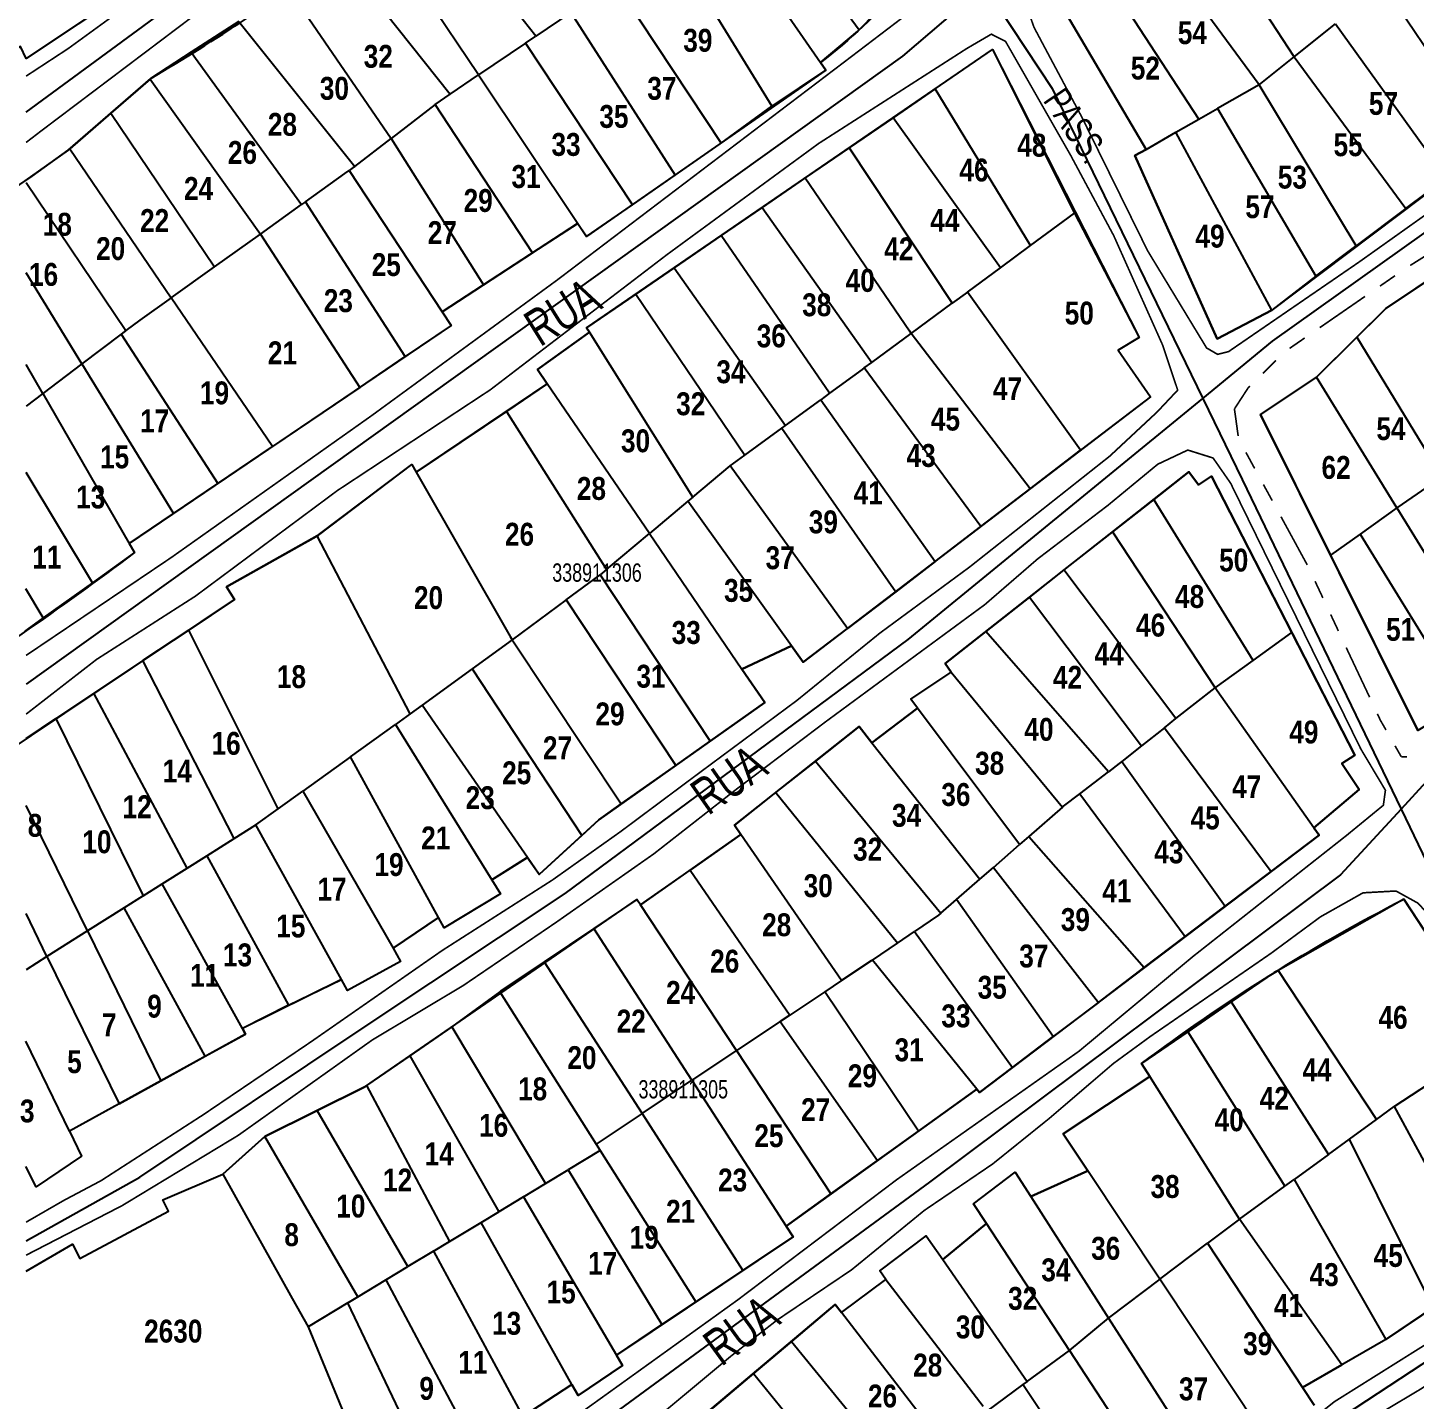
# Model space of a CAD drawing. Extents: x 204256 to 207861, y 4845615 to 4848347.
# Drawn here: x 206955.6 to 207107.3, y 4847138.9 to 4847288.9 of the extents above; entities that cross this region are included whole.
import ezdxf
from ezdxf.enums import TextEntityAlignment as Align

# ---------------------------------------------------------------- set-up
doc = ezdxf.new("R2010")
doc.units = 0
doc.header["$LTSCALE"] = 1.5
doc.header["$MEASUREMENT"] = 0
doc.linetypes.add('PHANTOMX2', pattern=[5, 2.5, -0.5, 0.5, -0.5, 0.5, -0.5])
doc.linetypes.add('TRACO_25', pattern=[8, 3, -1, 1, -1, 1, -1])
for name, color, linetype in [('CD-MALHA-LOTES', 40, 'CONTINUOUS'), ('CD_TXT_QUADRA', 7, 'CONTINUOUS'), ('RU-QUADRAS', 210, 'CONTINUOUS'), ('SV-EIXO-RUA-N-PAV', 6, 'CONTINUOUS'), ('SV-RUA-NAO-PAV-S-GUIA-C-GUIA', 7, 'PHANTOMX2'), ('SV-TXT-RUA-N-PAV-S-GUIA-C-GUIA', 7, 'CONTINUOUS'), ('Th_NmrPort', 7, 'CONTINUOUS')]:
    doc.layers.add(name, color=color, linetype=linetype)
doc.styles.add('ARIAL', font='ARIAL.TTF')
doc.styles.get("Standard").update_dxf_attribs({"font": 'swisscbo.ttf'})

msp = doc.modelspace()

# ---------------------------------------------------------------- linework, layer by layer
at = {"layer": 'CD-MALHA-LOTES', "linetype": 'Continuous'}
for p, q in [((207033.98, 4847305.95), (207046.52, 4847288.69)), ((207011.17, 4847288.02), (206998.29, 4847304.41)), ((207029.84, 4847303.1), (207042.3, 4847285.14)), ((207094.06, 4847285.74), (207083.02, 4847302.71)), ((207004.89, 4847283.78), (206993.22, 4847301.22)), ((207025.03, 4847299.79), (207036.99, 4847280.35)), ((207090.23, 4847282.69), (207077.98, 4847299.4)), ((206989.57, 4847297.1), (207001.8, 4847281.67)), ((207018.82, 4847295.36), (207031.44, 4847276.33)), ((207083.65, 4847278.93), (207073.76, 4847294.13)), ((206984.17, 4847293.14), (206995.35, 4847276.84)), ((207046.52, 4847288.69), (207050.98, 4847293.28)), ((207103.96, 4847293.43), (207115.57, 4847276.12)), ((206961.93, 4847289.89), (206955.44, 4847285.57)), ((206978.71, 4847289.61), (206973.5, 4847286.25)), ((206978.71, 4847289.61), (206991.39, 4847273.78)), ((207014.99, 4847290.6), (207011.17, 4847288.02)), ((207014.99, 4847290.6), (207026.39, 4847272.82)), ((207094.06, 4847285.74), (207098.6, 4847289.35)), ((207098.6, 4847289.35), (207110.71, 4847272.49)), ((207010.04, 4847287.25), (207011.17, 4847288.02)), ((207010.04, 4847287.25), (207004.89, 4847283.78)), ((207010.04, 4847287.25), (207021.74, 4847269.59)), ((207054.82, 4847282.26), (207061.1, 4847286.56)), ((207061.1, 4847286.56), (207070.05, 4847268.65)), ((206973.5, 4847286.25), (206985.57, 4847269.6)), ((207090.23, 4847282.69), (207094.06, 4847285.74)), ((207094.06, 4847285.74), (207106.28, 4847269.17)), ((206969, 4847283.32), (206964.71, 4847279.6)), ((206969, 4847283.32), (206981.07, 4847266.38)), ((207001.8, 4847281.67), (207004.89, 4847283.78)), ((207004.89, 4847283.78), (207015.75, 4847267.54)), ((207054.82, 4847282.26), (207050.22, 4847279.1)), ((207065.26, 4847265.12), (207054.82, 4847282.26)), ((207090.23, 4847282.69), (207085.69, 4847280.09)), ((207100.86, 4847265.11), (207090.23, 4847282.69)), ((207000.16, 4847280.56), (206995.35, 4847276.84)), ((207000.16, 4847280.56), (207001.8, 4847281.67)), ((207010.81, 4847264.32), (207000.16, 4847280.56)), ((207031.44, 4847276.33), (207036.99, 4847280.35)), ((206964.71, 4847279.6), (206960.22, 4847275.7)), ((206964.71, 4847279.6), (206976.04, 4847262.78)), ((207050.22, 4847279.1), (207045.41, 4847275.8)), ((207061.96, 4847262.69), (207050.22, 4847279.1)), ((207081.14, 4847277.5), (207083.65, 4847278.93)), ((207083.65, 4847278.93), (207085.69, 4847280.09)), ((207085.69, 4847280.09), (207096.43, 4847261.79)), ((207077.88, 4847275.64), (207081.14, 4847277.5)), ((207091.63, 4847258.07), (207081.14, 4847277.5)), ((206960.22, 4847275.7), (206971.32, 4847259.4)), ((206991.39, 4847273.78), (206995.35, 4847276.84)), ((206995.35, 4847276.84), (207005.47, 4847260.83)), ((207045.41, 4847275.8), (207040.62, 4847272.52)), ((207045.41, 4847275.8), (207056.7, 4847258.81)), ((206986.01, 4847269.92), (206990.31, 4847272.99)), ((206990.31, 4847272.99), (206990.75, 4847273.31)), ((206990.75, 4847273.31), (207000.93, 4847257.87)), ((207021.74, 4847269.59), (207026.39, 4847272.82)), ((206955.44, 4847272), (206966.37, 4847255.85)), ((207040.62, 4847272.52), (207035.91, 4847269.3)), ((207040.62, 4847272.52), (207052.02, 4847255.79)), ((207106.28, 4847269.17), (207110.71, 4847272.49)), ((206981.07, 4847266.38), (206985.57, 4847269.6)), ((206986.01, 4847269.92), (206985.57, 4847269.6)), ((206996.9, 4847252.98), (206986.01, 4847269.92)), ((207016.71, 4847266.11), (207021.74, 4847269.59)), ((207035.91, 4847269.3), (207031.44, 4847266.23)), ((207035.91, 4847269.3), (207047.9, 4847252.35)), ((207065.26, 4847265.12), (207070.05, 4847268.65)), ((207070.05, 4847268.65), (207077.13, 4847255.09)), ((207106.28, 4847269.17), (207100.86, 4847265.11)), ((207015.75, 4847267.54), (207010.81, 4847264.32)), ((207015.75, 4847267.54), (207016.71, 4847266.11)), ((206976.04, 4847262.78), (206981.07, 4847266.38)), ((206981.07, 4847266.38), (206991.94, 4847249.62)), ((207031.44, 4847266.23), (207026.3, 4847262.7)), ((207043.29, 4847248.98), (207031.44, 4847266.23)), ((207061.96, 4847262.69), (207065.26, 4847265.12)), ((207096.43, 4847261.79), (207100.86, 4847265.11)), ((207005.47, 4847260.83), (207010.81, 4847264.32)), ((206961.56, 4847252.2), (206955.44, 4847262.15)), ((206971.32, 4847259.4), (206976.04, 4847262.78)), ((207026.3, 4847262.7), (207022.09, 4847259.82)), ((207026.3, 4847262.7), (207038.48, 4847245.47)), ((207058.37, 4847260.04), (207061.96, 4847262.69)), ((207000.93, 4847257.87), (207005.47, 4847260.83)), ((207096.43, 4847261.79), (207091.63, 4847258.07)), ((207109.16, 4847261.62), (207104.11, 4847258.24)), ((206971.32, 4847259.4), (206967.9, 4847256.95)), ((206982.39, 4847243.16), (206971.32, 4847259.4)), ((207022.09, 4847259.82), (207034.02, 4847242.21)), ((207058.37, 4847260.04), (207056.7, 4847258.81)), ((207070.73, 4847242.75), (207058.37, 4847260.04)), ((207000.93, 4847257.87), (207001.92, 4847256.37)), ((207052.22, 4847255.52), (207056.7, 4847258.81)), ((207085.65, 4847254.91), (207091.63, 4847258.07)), ((207100.94, 4847255.1), (207104.11, 4847258.24)), ((206967.9, 4847256.95), (206966.37, 4847255.85)), ((207001.92, 4847256.37), (206996.9, 4847252.98)), ((206965.83, 4847255.45), (206961.56, 4847252.2)), ((206966.37, 4847255.85), (206965.83, 4847255.45)), ((206965.83, 4847255.45), (206976.42, 4847239.12)), ((207028.34, 4847237.62), (207017.03, 4847255.65)), ((207047.9, 4847252.35), (207052.22, 4847255.52)), ((207052.02, 4847255.79), (207052.22, 4847255.52)), ((207065.2, 4847238.53), (207052.22, 4847255.52)), ((207077.13, 4847255.09), (207074.84, 4847253.68)), ((207096.5, 4847250.74), (207100.94, 4847255.1)), ((207100.94, 4847255.1), (207110.21, 4847239.86)), ((206991.94, 4847249.62), (206996.9, 4847252.98)), ((207074.84, 4847253.68), (207078.36, 4847248.58)), ((206957.27, 4847248.95), (206955.44, 4847252.11)), ((206961.56, 4847252.2), (206957.27, 4847248.95)), ((206961.56, 4847252.2), (206971.57, 4847235.84)), ((207047.08, 4847251.75), (207047.9, 4847252.35)), ((207059.81, 4847234.41), (207047.08, 4847251.75)), ((207012.43, 4847250), (207007.97, 4847247)), ((207023.59, 4847233.64), (207012.43, 4847250)), ((207105.29, 4847236.45), (207096.5, 4847250.74)), ((206957.27, 4847248.95), (206955.44, 4847247.56)), ((206957.27, 4847248.95), (206966.73, 4847232.56)), ((206991.94, 4847249.62), (206982.39, 4847243.16)), ((207043.29, 4847248.98), (207042.32, 4847248.27)), ((207078.36, 4847248.58), (207070.73, 4847242.75)), ((207007.97, 4847247), (206998.1, 4847240.35)), ((207007.97, 4847247), (207018.9, 4847229.71)), ((207038.48, 4847245.47), (207042.32, 4847248.27)), ((207042.32, 4847248.27), (207054.81, 4847230.59)), ((207038.06, 4847245.16), (207038.48, 4847245.47)), ((207034.02, 4847242.21), (207038.06, 4847245.16)), ((207038.06, 4847245.16), (207050.53, 4847227.26)), ((206976.42, 4847239.12), (206982.39, 4847243.16)), ((207065.2, 4847238.53), (207070.73, 4847242.75)), ((206987.28, 4847233.39), (206997.62, 4847241.2)), ((206997.62, 4847241.2), (206998.1, 4847240.35)), ((207028.34, 4847237.62), (207032.41, 4847241.03)), ((207032.41, 4847241.03), (207034.02, 4847242.21)), ((207045.24, 4847223.28), (207032.41, 4847241.03)), ((206962.71, 4847228.27), (206955.44, 4847240.33)), ((206998.1, 4847240.35), (207008.36, 4847222.38)), ((207110.21, 4847239.86), (207105.29, 4847236.45)), ((206971.57, 4847235.84), (206976.42, 4847239.12)), ((207059.81, 4847234.41), (207065.2, 4847238.53)), ((207027.8, 4847237.17), (207023.59, 4847233.64)), ((207028.34, 4847237.62), (207027.8, 4847237.17)), ((207039.13, 4847221.38), (207027.8, 4847237.17)), ((207078.72, 4847237.38), (207074.22, 4847233.83)), ((207089.6, 4847219.77), (207078.72, 4847237.38)), ((207105.29, 4847236.45), (207101.27, 4847233.58)), ((207105.29, 4847236.45), (207116.82, 4847217.71)), ((206966.73, 4847232.56), (206971.57, 4847235.84)), ((206997.44, 4847213.94), (206987.28, 4847233.39)), ((207018.9, 4847229.71), (207023.59, 4847233.64)), ((207023.59, 4847233.64), (207033.7, 4847218.81)), ((207054.81, 4847230.59), (207059.81, 4847234.41)), ((207074.22, 4847233.83), (207068.91, 4847229.66)), ((207074.22, 4847233.83), (207085.45, 4847216.79)), ((207101.27, 4847233.58), (207098.04, 4847231.29)), ((207101.27, 4847233.58), (207112.61, 4847215.15)), ((206966.73, 4847232.56), (206967.31, 4847231.56)), ((206967.31, 4847231.56), (206962.71, 4847228.27)), ((207054.81, 4847230.59), (207050.53, 4847227.26)), ((207098.04, 4847231.29), (207107.6, 4847212.1)), ((207014.49, 4847226.38), (207018.21, 4847229.13)), ((207018.9, 4847229.71), (207018.21, 4847229.13)), ((207018.21, 4847229.13), (207030.23, 4847210.96)), ((207068.91, 4847229.66), (207065.14, 4847226.69)), ((207081.15, 4847213.41), (207068.91, 4847229.66)), ((206957.31, 4847224.44), (206955.43, 4847227.6)), ((206962.71, 4847228.27), (206957.31, 4847224.44)), ((207050.53, 4847227.26), (207045.24, 4847223.28)), ((207014.49, 4847226.38), (207008.59, 4847222.04)), ((207014.49, 4847226.38), (207026.47, 4847208.29)), ((207065.14, 4847226.69), (207060.35, 4847222.93)), ((207065.14, 4847226.69), (207077.39, 4847210.44)), ((206957.31, 4847224.44), (206955.33, 4847222.98)), ((206973.23, 4847223.09), (206968.21, 4847219.75)), ((206983.02, 4847203.54), (206973.23, 4847223.09)), ((207040.41, 4847219.59), (207045.24, 4847223.28)), ((207073.76, 4847207.6), (207060.35, 4847222.93)), ((207089.6, 4847219.77), (207093.83, 4847222.81)), ((207008.59, 4847222.04), (207004.2, 4847218.85)), ((207008.36, 4847222.38), (207008.59, 4847222.04)), ((207008.59, 4847222.04), (207020.52, 4847204.09)), ((207033.7, 4847218.81), (207039.13, 4847221.38)), ((207039.13, 4847221.38), (207040.41, 4847219.59)), ((206968.21, 4847219.75), (206962.87, 4847216.19)), ((206978.2, 4847200.3), (206968.21, 4847219.75)), ((207085.45, 4847216.79), (207089.6, 4847219.77)), ((207004.2, 4847218.85), (206998.75, 4847214.89)), ((207004.2, 4847218.85), (207016.19, 4847200.64)), ((207052.16, 4847215.53), (207056.58, 4847218.5)), ((207056.58, 4847218.5), (207068.76, 4847203.75)), ((207081.15, 4847213.41), (207085.45, 4847216.79)), ((206962.87, 4847216.19), (206958.7, 4847213.41)), ((206973.05, 4847197.05), (206962.87, 4847216.19)), ((207052.9, 4847214.54), (207052.16, 4847215.53)), ((206997.44, 4847213.94), (206995.84, 4847212.78)), ((206998.75, 4847214.89), (206997.44, 4847213.94)), ((207010.25, 4847198.22), (206998.75, 4847214.89)), ((207052.9, 4847214.54), (207047.92, 4847210.77)), ((207064.05, 4847199.64), (207052.9, 4847214.54)), ((206955.44, 4847211.24), (206958.7, 4847213.41)), ((206958.7, 4847213.41), (206968.24, 4847194.03)), ((206990.92, 4847209.24), (206995.84, 4847212.78)), ((206995.84, 4847212.78), (207006.36, 4847195.78)), ((207079.89, 4847212.41), (207077.39, 4847210.44)), ((207079.89, 4847212.41), (207081.15, 4847213.41)), ((207079.89, 4847212.41), (207091.55, 4847196.7)), ((207026.47, 4847208.29), (207030.23, 4847210.96)), ((207047.92, 4847210.77), (207059.7, 4847195.86)), ((206990.92, 4847209.24), (206985.69, 4847205.47)), ((207000.53, 4847191.68), (206990.92, 4847209.24)), ((207077.39, 4847210.44), (207075.24, 4847208.74)), ((207020.52, 4847204.09), (207026.47, 4847208.29)), ((207041.73, 4847208.78), (207037.36, 4847205.32)), ((207041.73, 4847208.78), (207055.43, 4847192.13)), ((207070.64, 4847205.2), (207073.76, 4847207.6)), ((207075.24, 4847208.74), (207086.54, 4847192.91)), ((206983.02, 4847203.54), (206985.69, 4847205.47)), ((206985.69, 4847205.47), (206995.56, 4847188.31)), ((207050.71, 4847188.88), (207037.36, 4847205.32)), ((207068.86, 4847203.84), (207070.64, 4847205.2)), ((207070.64, 4847205.2), (207082.17, 4847189.59)), ((206962.15, 4847190.2), (206955.44, 4847203.91)), ((206980.58, 4847201.79), (206983.02, 4847203.54)), ((207068.76, 4847203.75), (207065.07, 4847200.53)), ((207068.86, 4847203.84), (207068.76, 4847203.75)), ((206978.2, 4847200.3), (206980.58, 4847201.79)), ((206989.92, 4847184.88), (206980.58, 4847201.79)), ((206975.22, 4847198.42), (206978.2, 4847200.3)), ((207016.19, 4847200.64), (207011.53, 4847196.36)), ((207033.59, 4847200.74), (207028.05, 4847196.85)), ((207044.6, 4847184.77), (207033.59, 4847200.74)), ((207065.07, 4847200.53), (207064.05, 4847199.64)), ((207065.07, 4847200.53), (207077.68, 4847186.19)), ((206973.05, 4847197.05), (206975.22, 4847198.42)), ((206975.22, 4847198.42), (206984.15, 4847182.08)), ((207061.19, 4847197.15), (207064.05, 4847199.64)), ((206970.32, 4847195.34), (206973.05, 4847197.05)), ((207006.36, 4847195.78), (207010.25, 4847198.22)), ((207011.53, 4847196.36), (207010.25, 4847198.22)), ((207022.62, 4847193.05), (207028.05, 4847196.85)), ((207028.05, 4847196.85), (207038.93, 4847181)), ((207059.7, 4847195.86), (207061.19, 4847197.15)), ((207061.19, 4847197.15), (207072.69, 4847182.4)), ((206968.24, 4847194.03), (206970.32, 4847195.34)), ((206979.09, 4847179.54), (206970.32, 4847195.34)), ((207006.36, 4847195.78), (207007.3, 4847194.25)), ((207057.15, 4847193.63), (207059.7, 4847195.86)), ((207086.54, 4847192.91), (207091.55, 4847196.7)), ((206968.24, 4847194.03), (206966.18, 4847192.73)), ((207007.3, 4847194.25), (207001.14, 4847190.56)), ((206966.18, 4847192.73), (206962.15, 4847190.2)), ((206975.04, 4847176.51), (206966.18, 4847192.73)), ((207033.11, 4847177.12), (207022.62, 4847193.05)), ((207055.43, 4847192.13), (207057.15, 4847193.63)), ((207067.74, 4847178.65), (207057.15, 4847193.63)), ((207082.17, 4847189.59), (207086.54, 4847192.91)), ((206957.73, 4847187.42), (206955.44, 4847192.1)), ((206995.56, 4847188.31), (207000.53, 4847191.68)), ((207001.14, 4847190.56), (207000.53, 4847191.68)), ((207055.2, 4847191.93), (207052.55, 4847190.13)), ((207055.43, 4847192.13), (207055.2, 4847191.93)), ((206962.15, 4847190.2), (206957.73, 4847187.42)), ((206962.15, 4847190.2), (206970.17, 4847173.82)), ((207017.5, 4847190.47), (207012.1, 4847186.84)), ((207028.23, 4847173.88), (207017.5, 4847190.47)), ((207050.71, 4847188.88), (207052.55, 4847190.13)), ((207052.55, 4847190.13), (207063.27, 4847175.27)), ((207077.68, 4847186.19), (207082.17, 4847189.59)), ((206995.56, 4847188.31), (206996.39, 4847186.87)), ((207047.98, 4847187.02), (207050.71, 4847188.88)), ((206957.73, 4847187.42), (206955.44, 4847185.97)), ((206957.73, 4847187.42), (206965.62, 4847171.3)), ((206996.39, 4847186.87), (206990.57, 4847183.7)), ((207012.1, 4847186.84), (207007.35, 4847183.65)), ((207012.1, 4847186.84), (207022.78, 4847170.25)), ((207059.37, 4847172.91), (207047.98, 4847187.02)), ((207072.69, 4847182.4), (207077.68, 4847186.19)), ((206984.15, 4847182.08), (206989.92, 4847184.88)), ((206990.57, 4847183.7), (206989.92, 4847184.88)), ((207044.6, 4847184.77), (207042.77, 4847183.55)), ((207092.31, 4847185.89), (207103.08, 4847169.6)), ((207007.23, 4847183.56), (207002, 4847179.72)), ((207007.35, 4847183.65), (207007.23, 4847183.56)), ((207007.23, 4847183.56), (207017.76, 4847166.9)), ((207042.77, 4847183.55), (207038.93, 4847181)), ((207052.99, 4847168.33), (207042.77, 4847183.55)), ((206984.15, 4847182.08), (206979.09, 4847179.54)), ((207072.69, 4847182.4), (207067.74, 4847178.65)), ((207087.2, 4847182.44), (207082.44, 4847179.17)), ((207087.2, 4847182.44), (207097.83, 4847165.78)), ((207037.9, 4847180.32), (207033.11, 4847177.12)), ((207038.93, 4847181), (207037.9, 4847180.32)), ((207037.9, 4847180.32), (207048.53, 4847165.12)), ((207002, 4847179.72), (206997.4, 4847176.56)), ((207002, 4847179.72), (207012.24, 4847162.6)), ((207063.27, 4847175.27), (207067.74, 4847178.65)), ((207082.44, 4847179.17), (207093.05, 4847162.3)), ((206960.18, 4847168.31), (206955.43, 4847178.16)), ((207033.11, 4847177.12), (207028.23, 4847173.88)), ((207033.11, 4847177.12), (207043.42, 4847161.45)), ((207105, 4847171), (207116.13, 4847178.35)), ((206970.17, 4847173.82), (206975.04, 4847176.51)), ((206997.4, 4847176.56), (206992.67, 4847173.31)), ((206997.4, 4847176.56), (207007.12, 4847159.51)), ((207059.67, 4847172.54), (207063.27, 4847175.27)), ((207088.1, 4847158.69), (207078.28, 4847174.28)), ((206965.62, 4847171.3), (206970.17, 4847173.82)), ((206992.67, 4847173.31), (207001.72, 4847156.25)), ((207022.78, 4847170.25), (207028.23, 4847173.88)), ((207028.23, 4847173.88), (207038.54, 4847157.94)), ((207052.99, 4847168.33), (207059.37, 4847172.91)), ((207059.37, 4847172.91), (207059.67, 4847172.54)), ((206965.62, 4847171.3), (206960.18, 4847168.31)), ((206987.27, 4847170.57), (206981.56, 4847167.73)), ((206997.19, 4847153.51), (206987.27, 4847170.57)), ((207022.78, 4847170.25), (207017.76, 4847166.9)), ((207022.78, 4847170.25), (207033.81, 4847153.09)), ((207100.13, 4847167.45), (207103.08, 4847169.6)), ((207103.08, 4847169.6), (207105, 4847171)), ((207105, 4847171), (207114.88, 4847152.8)), ((206960.18, 4847168.31), (206961.51, 4847165.59)), ((207048.53, 4847165.12), (207052.99, 4847168.33)), ((206981.56, 4847167.73), (206976.97, 4847163.63)), ((206991.72, 4847150.21), (206981.56, 4847167.73)), ((207017.76, 4847166.9), (207018.2, 4847166.2)), ((207097.83, 4847165.78), (207100.13, 4847167.45)), ((207109.27, 4847149.03), (207100.13, 4847167.45)), ((206961.51, 4847165.59), (206956.55, 4847162.24)), ((207018.2, 4847166.2), (207014.7, 4847164.09)), ((207018.2, 4847166.2), (207028.65, 4847149.65)), ((207043.42, 4847161.45), (207048.53, 4847165.12)), ((207097.83, 4847165.78), (207094.07, 4847163.04)), ((206956.55, 4847162.24), (206955.42, 4847164.45)), ((206970.39, 4847160.82), (206976.97, 4847163.63)), ((206976.97, 4847163.63), (206984.54, 4847150.02)), ((207012.24, 4847162.6), (207014.7, 4847164.09)), ((207014.7, 4847164.09), (207024.95, 4847147.17)), ((207059.02, 4847160.36), (207063.57, 4847163.85)), ((207063.57, 4847163.85), (207065.27, 4847161.19)), ((207071.5, 4847163.99), (207065.27, 4847161.19)), ((207079.4, 4847152.14), (207071.5, 4847163.99)), ((207009.82, 4847161.14), (207012.24, 4847162.6)), ((207088.1, 4847158.69), (207093.05, 4847162.3)), ((207093.05, 4847162.3), (207094.07, 4847163.04)), ((207094.07, 4847163.04), (207104.08, 4847145.55)), ((206971.02, 4847159.57), (206970.39, 4847160.82)), ((207009.82, 4847161.14), (207007.12, 4847159.51)), ((207009.82, 4847161.14), (207019.98, 4847143.85)), ((207038.54, 4847157.94), (207043.42, 4847161.45)), ((207065.27, 4847161.19), (207073.78, 4847147.89)), ((206961.31, 4847154.41), (206971.02, 4847159.57)), ((207005.18, 4847158.34), (207007.12, 4847159.51)), ((207060.43, 4847158.21), (207059.02, 4847160.36)), ((207001.72, 4847156.25), (207005.18, 4847158.34)), ((207015.12, 4847140.64), (207005.18, 4847158.34)), ((207060.43, 4847158.21), (207055.67, 4847154.28)), ((207069.51, 4847144.36), (207060.43, 4847158.21)), ((207088.1, 4847158.69), (207084.61, 4847156.06)), ((207099.3, 4847142.77), (207088.1, 4847158.69)), ((206955.44, 4847153.01), (206960.53, 4847155.97)), ((206960.53, 4847155.97), (206961.31, 4847154.41)), ((206999.99, 4847155.21), (207001.72, 4847156.25)), ((207048.79, 4847153.04), (207053.86, 4847156.88)), ((207053.86, 4847156.88), (207055.67, 4847154.28)), ((207079.4, 4847152.14), (207084.61, 4847156.06)), ((207084.61, 4847156.06), (207094.99, 4847140.28)), ((206999.99, 4847155.21), (206997.19, 4847153.51)), ((206999.99, 4847155.21), (207009.76, 4847137.11)), ((206994.77, 4847152.05), (206997.19, 4847153.51)), ((207028.65, 4847149.65), (207033.81, 4847153.09)), ((207049.45, 4847152.09), (207048.79, 4847153.04)), ((207055.67, 4847154.28), (207064.9, 4847140.96)), ((206991.72, 4847150.21), (206994.77, 4847152.05)), ((206994.77, 4847152.05), (207005.49, 4847131.98)), ((207044.57, 4847148.5), (207049.45, 4847152.09)), ((207049.45, 4847152.09), (207060.09, 4847138.24)), ((207079.4, 4847152.14), (207073.88, 4847147.98)), ((207090.93, 4847134.81), (207079.4, 4847152.14)), ((206984.54, 4847150.02), (206986.27, 4847146.92)), ((206990.61, 4847149.54), (206991.72, 4847150.21)), ((206990.61, 4847149.54), (206986.27, 4847146.92)), ((206999.94, 4847130.03), (206990.61, 4847149.54)), ((207024.95, 4847147.17), (207028.65, 4847149.65)), ((207055.64, 4847134.14), (207044.57, 4847148.5)), ((206986.27, 4847146.92), (206994.62, 4847126.77)), ((207019.98, 4847143.85), (207024.95, 4847147.17)), ((207069.51, 4847144.36), (207073.78, 4847147.89)), ((207073.88, 4847147.98), (207073.78, 4847147.89)), ((207073.78, 4847147.89), (207084.77, 4847130.72)), ((207039.11, 4847145.33), (207034.96, 4847141.83)), ((207039.11, 4847145.33), (207051.55, 4847130.12)), ((207104.08, 4847145.55), (207099.3, 4847142.77)), ((207064.9, 4847140.96), (207069.51, 4847144.36)), ((207069.51, 4847144.36), (207080.34, 4847127.78)), ((207094.99, 4847140.28), (207099.3, 4847142.77)), ((207034.96, 4847141.83), (207029.75, 4847137.43)), ((207034.96, 4847141.83), (207047.67, 4847126.3)), ((207064.9, 4847140.96), (207064.41, 4847140.61)), ((207009.76, 4847137.11), (207015.12, 4847140.64)), ((207015.12, 4847140.64), (207015.81, 4847139.41)), ((207064.41, 4847140.61), (207060.49, 4847137.72)), ((207074.24, 4847125.97), (207064.41, 4847140.61)), ((207094.99, 4847140.28), (207096.26, 4847138.35))]:
    msp.add_line(p, q, dxfattribs=at)
for points in [[(207073.76, 4847294.13), (207068.74, 4847291.13), (207077.88, 4847275.64)], [(207042.3, 4847285.14), (207046.39, 4847288.56), (207046.52, 4847288.69)], [(206973.5, 4847286.25), (206969.08, 4847283.39), (206969, 4847283.32)], [(207036.99, 4847280.35), (207037.12, 4847280.44), (207042.89, 4847284.28), (207042.3, 4847285.14)], [(206960.22, 4847275.7), (206960.06, 4847275.56), (206955.31, 4847272.2)], [(207026.39, 4847272.82), (207031.21, 4847276.16), (207031.44, 4847276.33)], [(207077.88, 4847275.64), (207076.67, 4847274.95), (207085.65, 4847254.91)], [(206991.39, 4847273.78), (206991.21, 4847273.64), (206990.75, 4847273.31)], [(207022.09, 4847259.82), (207016.72, 4847256.14), (207017.03, 4847255.65)], [(206966.37, 4847255.85), (206966.27, 4847255.78), (206965.83, 4847255.45)], [(207017.03, 4847255.65), (207011.36, 4847251.57), (207012.43, 4847250)], [(207047.08, 4847251.75), (207046.84, 4847251.57), (207043.29, 4847248.98)], [(207096.5, 4847250.74), (207090.38, 4847246.67), (207098.04, 4847231.29)], [(207093.83, 4847222.81), (207085.04, 4847239.91), (207083.63, 4847238.98), (207082.54, 4847240.38), (207078.72, 4847237.38)], [(206987.28, 4847233.39), (206977.36, 4847227.83), (206978.24, 4847226.43), (206973.23, 4847223.09)], [(207060.35, 4847222.93), (207055.91, 4847219.43), (207056.58, 4847218.5)], [(207096.22, 4847201.48), (207101.17, 4847205.67), (207099.29, 4847208.49), (207100.7, 4847209.43), (207093.83, 4847222.81)], [(207030.23, 4847210.96), (207036.19, 4847215.17), (207033.7, 4847218.81)], [(207085.67, 4847216.46), (207085.45, 4847216.79)], [(207096.22, 4847201.48), (207085.67, 4847216.46)], [(207047.92, 4847210.77), (207046.51, 4847212.56), (207041.73, 4847208.78)], [(207075.24, 4847208.74), (207074.93, 4847208.5), (207073.76, 4847207.6)], [(207037.36, 4847205.32), (207032.88, 4847201.77), (207033.59, 4847200.74)], [(207016.19, 4847200.64), (207018.05, 4847202.34), (207020.52, 4847204.09)], [(207091.55, 4847196.7), (207096.79, 4847200.67), (207096.22, 4847201.48)], [(207022.62, 4847193.05), (207022.23, 4847193.65), (207017.5, 4847190.47)], [(207116.13, 4847178.35), (207106.05, 4847193.68), (207092.31, 4847185.89)], [(207047.98, 4847187.02), (207047.84, 4847186.93), (207044.6, 4847184.77)], [(207092.31, 4847185.89), (207091.89, 4847185.65), (207087.2, 4847182.44)], [(206975.04, 4847176.51), (206979.43, 4847178.93), (206979.09, 4847179.54)], [(207082.44, 4847179.17), (207077.38, 4847175.7), (207078.28, 4847174.28)], [(207078.28, 4847174.28), (207068.81, 4847168.03), (207071.5, 4847163.99)], [(206992.67, 4847173.31), (206992.47, 4847173.17), (206987.27, 4847170.57)], [(207033.81, 4847153.09), (207039.3, 4847156.76), (207038.54, 4847157.94)], [(207044.57, 4847148.5), (207043.9, 4847149.37), (207039.11, 4847145.33)], [(207104.08, 4847145.55), (207104.3, 4847145.68), (207109.27, 4847149.03)], [(207015.81, 4847139.41), (207020.66, 4847142.69), (207019.98, 4847143.85)]]:
    msp.add_lwpolyline(points, dxfattribs=at)
at = {"layer": 'RU-QUADRAS', "color": 6, "linetype": 'Continuous'}
for points in [[(207229.49, 4847301.81), (207193.84, 4847275.99), (207183.63, 4847268.04), (207178.09, 4847265.51), (207179.45, 4847263.52), (207158.68, 4847252.46), (207159.97, 4847250.49), (207120.93, 4847222.33), (207121.87, 4847220.78), (207107.6, 4847212.1), (207090.38, 4847246.67), (207096.5, 4847250.74), (207104.11, 4847258.24), (207114.16, 4847264.98), (207113.51, 4847265.95), (207118.73, 4847269.42), (207119.69, 4847267.97), (207128.65, 4847274.11), (207129.56, 4847272.73), (207135.5, 4847276.96), (207133.17, 4847280.71), (207146.22, 4847292)], [(207133.67, 4847291.19), (207123.64, 4847284.25), (207124.57, 4847282.86), (207091.63, 4847258.07), (207085.65, 4847254.91), (207076.67, 4847274.95), (207077.88, 4847275.64), (207068.74, 4847291.13)], [(206948.59, 4847206.61), (206978.24, 4847226.43), (206977.36, 4847227.83), (206987.4, 4847233.46), (206997.62, 4847241.2), (206998.1, 4847240.35), (207012.43, 4847250), (207011.36, 4847251.57), (207017.03, 4847255.65), (207016.72, 4847256.14), (207061.1, 4847286.56), (207077.13, 4847255.09), (207074.84, 4847253.68), (207078.36, 4847248.58), (207040.41, 4847219.59), (207039.13, 4847221.38), (207033.7, 4847218.81), (207036.19, 4847215.17), (207018.05, 4847202.34), (207011.53, 4847196.36), (207010.24, 4847198.22), (207006.36, 4847195.78), (207007.3, 4847194.25), (207001.14, 4847190.56), (207000.53, 4847191.68), (206995.56, 4847188.31), (206996.39, 4847186.87), (206990.57, 4847183.7), (206989.92, 4847184.88), (206979.1, 4847179.54), (206979.43, 4847178.93), (206960.18, 4847168.31), (206961.51, 4847165.59), (206956.55, 4847162.24), (206955.42, 4847164.45)], [(206955.44, 4847153.01), (206960.53, 4847155.97), (206961.31, 4847154.41), (206971.02, 4847159.57), (206970.39, 4847160.82), (206976.97, 4847163.63), (206981.56, 4847167.73), (206992.47, 4847173.17), (207022.23, 4847193.65), (207022.65, 4847193.07), (207033.59, 4847200.74), (207032.88, 4847201.77), (207046.51, 4847212.56), (207047.92, 4847210.77), (207052.9, 4847214.54), (207052.16, 4847215.53), (207056.58, 4847218.5), (207055.91, 4847219.43), (207082.54, 4847240.38), (207083.63, 4847238.98), (207085.04, 4847239.91), (207100.7, 4847209.43), (207099.29, 4847208.49), (207101.17, 4847205.67), (207096.22, 4847201.48), (207096.79, 4847200.67), (207059.67, 4847172.54), (207059.37, 4847172.91), (207038.54, 4847157.94), (207039.3, 4847156.76), (207019.98, 4847143.85), (207020.66, 4847142.69), (207015.81, 4847139.41), (207015.12, 4847140.64), (207009.76, 4847137.11)]]:
    msp.add_lwpolyline(points, dxfattribs=at)
for points in [[(206972.42, 4847296.87), (206955.44, 4847285.57), (206954.84, 4847286.9), (206946.46, 4847281.87), (206948.36, 4847278.51), (206942.52, 4847274.8), (206941.63, 4847276.38), (206937.47, 4847274.13), (206938.37, 4847272.33), (206933.32, 4847269.75), (206933.88, 4847268.74), (206907.93, 4847253.26), (206907.04, 4847254.71), (206903.44, 4847252.81), (206905.46, 4847249.21), (206900.97, 4847247.87), (206892.38, 4847263.92), (206890.02, 4847262.35), (206883.96, 4847272.11), (206887.44, 4847274.8), (206882.83, 4847283.56, 0.023117), (206903.61, 4847298.16)], [(207051.12, 4847293.43, -0.051827), (207042.3, 4847285.14), (207042.89, 4847284.28), (207016.71, 4847266.11), (207015.72, 4847267.52), (207000.93, 4847257.87), (207001.92, 4847256.37), (206966.73, 4847232.56), (206967.31, 4847231.56, -0.019267), (206942.3, 4847214.26), (206943.2, 4847212.8), (206923.32, 4847200.68), (206912.54, 4847218.86), (206909.56, 4847217.3), (206901.03, 4847237.06), (206911.92, 4847242.46), (206913.16, 4847240.44), (206918.55, 4847242.91), (206916.3, 4847247.62, 0.029034), (206960.06, 4847275.56), (206969.08, 4847283.39, 0.02956), (206989.57, 4847297.1)], [(207025.14, 4847133.54), (207043.9, 4847149.37), (207044.58, 4847148.5), (207049.45, 4847152.09), (207048.79, 4847153.04), (207053.86, 4847156.88), (207055.67, 4847154.28), (207060.43, 4847158.21), (207059.02, 4847160.36), (207063.57, 4847163.85), (207065.27, 4847161.19), (207071.5, 4847163.99), (207068.81, 4847168.03), (207078.28, 4847174.28), (207077.38, 4847175.7, -0.042103), (207106.05, 4847193.68), (207127.38, 4847161.22), (207104.08, 4847145.55), (207094.99, 4847140.28), (207096.26, 4847138.35)]]:
    msp.add_lwpolyline(points, format="xyb", dxfattribs=at)
at = {"layer": 'SV-EIXO-RUA-N-PAV'}
for points in [[(206955.45, 4847279.71), (206995.65, 4847309.27), (207028.09, 4847331.26), (207055.3, 4847351.62), (207089.54, 4847376.67), (207128.74, 4847404.87), (207201.19, 4847460.92), (207238.4, 4847489.66), (207241.6, 4847492.19), (207248.67, 4847497.41), (207286.88, 4847520.12), (207337.43, 4847552.83), (207365.03, 4847570.44), (207368.78, 4847572.83), (207411.58, 4847602.66)], [(207435.19, 4847572.2), (207436.63, 4847567.25), (207435.01, 4847562.2), (207418.07, 4847550.49), (207397.35, 4847532.82), (207372.66, 4847516.61), (207359.5, 4847508.68), (207352.65, 4847503.81), (207308.59, 4847476.87), (207273.99, 4847453.8), (207270.77, 4847451.39), (207269.01, 4847449.99), (207253.45, 4847438.84), (207133.15, 4847343.96), (207107.29, 4847324.05), (207063.5, 4847296.29), (207060.23, 4847293.5), (207051.25, 4847285.84), (206955.45, 4847217.19)], [(206955.45, 4847156.34), (206967.9, 4847163.3), (206992.41, 4847179.7), (207014.39, 4847194.29), (207051.88, 4847222.05), (207084.08, 4847248.42), (207091.71, 4847254.66), (207141.17, 4847289.9), (207173.07, 4847314.59), (207213.89, 4847347.11), (207244.71, 4847369.46), (207273.81, 4847394.6), (207288.41, 4847405.95), (207294.01, 4847409.37), (207303.73, 4847415.51), (207372.21, 4847460.92), (207413.93, 4847482.82), (207427.91, 4847489.82), (207432.63, 4847490.56)], [(207468.53, 4847468.17), (207455.92, 4847457.81), (207431.25, 4847440.8), (207402.93, 4847421.27), (207378.83, 4847407.44), (207367.48, 4847398.43), (207345, 4847383.16), (207333.01, 4847373.07), (207327.51, 4847367.75), (207310.12, 4847356.76), (207267.73, 4847325.98), (207224.16, 4847292.42), (207189.07, 4847266.87), (207174.65, 4847254.98), (207129.91, 4847221.87), (207108.51, 4847206.5), (207105.76, 4847203.51), (207099.14, 4847196.32), (207054.22, 4847162.76), (207017.05, 4847135.5), (206995.34, 4847120.63), (206955.45, 4847094.82)], [(206973.92, 4847052.6), (207007.77, 4847071.57), (207031.38, 4847085.44), (207061.56, 4847107.43), (207075.08, 4847119.32), (207099.59, 4847137.26), (207126.44, 4847154.92), (207131.52, 4847158.96), (207136.17, 4847162.67), (207165.1, 4847182.85), (207222.5, 4847227.45), (207259.62, 4847254.66), (207315.67, 4847297.11), (207368.56, 4847338.82), (207380.48, 4847346.88), (207387.48, 4847351.62), (207421.45, 4847375.05), (207445.06, 4847393.97), (207461.1, 4847404.33), (207465.04, 4847406.96), (207469.75, 4847410.1), (207478.22, 4847420.01), (207488.67, 4847429.56), (207503.99, 4847444.34)], [(207060.23, 4847293.5), (207067.61, 4847282.28), (207084.08, 4847248.42), (207088.4, 4847239.56), (207105.76, 4847203.51), (207110.9, 4847192.85), (207131.52, 4847158.96), (207134.82, 4847153.54), (207154.67, 4847116.19)]]:
    msp.add_lwpolyline(points, dxfattribs=at)
at = {"layer": 'SV-RUA-NAO-PAV-S-GUIA-C-GUIA', "linetype": 'TRACO_25', "const_width": 0.18, "flags": 128}
for points in [[(206955.45, 4847338.07), (206955.78, 4847338.3), (206964.04, 4847344.29), (206975.99, 4847354.2), (206987.87, 4847362.24), (206999.45, 4847369.19), (207016.47, 4847381.41), (207030.85, 4847391.14), (207044.97, 4847401.3), (207055.03, 4847409.29), (207066.39, 4847417.25), (207076.12, 4847423.4), (207085.78, 4847430.99), (207095.78, 4847439.18), (207105.49, 4847446.95), (207115.02, 4847454.26), (207126.43, 4847462.18), (207135.48, 4847469.2), (207145.01, 4847476.62), (207152.78, 4847482.37), (207162.41, 4847490.53), (207171.99, 4847497.48), (207181.67, 4847505.09), (207188.63, 4847511.39), (207196.44, 4847516.67), (207204.85, 4847522.79), (207211.77, 4847527.64), (207214.21, 4847529.04), (207216.91, 4847528.6), (207224.14, 4847517.57), (207232.73, 4847503.92), (207237.92, 4847494.96), (207238.23, 4847492.54), (207236.21, 4847490.13), (207228.64, 4847484.26), (207207.36, 4847467.7), (207185.82, 4847451.6), (207162.72, 4847432.71), (207137.07, 4847414.24), (207110.62, 4847393.73), (207093.37, 4847381.88), (207074.53, 4847368.11), (207059.56, 4847356.91), (207045.95, 4847348.25), (207026.04, 4847332.12), (207004.58, 4847318.41), (206990.7, 4847309.47), (206983.04, 4847302.92), (206982.96, 4847302.87), (206971.91, 4847295.28), (206960.03, 4847286.64), (206955.45, 4847283.64)], [(206955.45, 4847276.39), (206957, 4847277.58), (206973.89, 4847290.33), (206991.3, 4847302.85), (206995.13, 4847305.61), (207021.14, 4847324.43), (207041.38, 4847338.07), (207058.04, 4847351.09), (207074.54, 4847362.16), (207088.07, 4847372.97), (207098.52, 4847380.58), (207111.77, 4847389.77), (207124, 4847398.21), (207138.33, 4847408.83), (207149.95, 4847418.47), (207161.81, 4847427.15), (207175.36, 4847438.03), (207188.68, 4847448.44), (207203.63, 4847460.29), (207212.01, 4847467.28), (207226.68, 4847477.81), (207235.29, 4847485.18), (207239.01, 4847487.57), (207241.31, 4847487.54), (207243.39, 4847485.1), (207256.92, 4847466.61), (207264.21, 4847454.77), (207264.38, 4847451.64), (207261.01, 4847447.89), (207248.75, 4847438.28), (207229.54, 4847423.22), (207212.27, 4847409.6), (207191.19, 4847392.63), (207172.25, 4847377.52), (207154.41, 4847364.9), (207132.68, 4847347.13), (207112.34, 4847331.32), (207095.17, 4847319.85), (207073.75, 4847305.81), (207069.16, 4847302.7), (207057.78, 4847295), (207045.38, 4847285.56), (207013.5, 4847261.35), (206993.29, 4847246.58), (206971.36, 4847231.05), (206955.45, 4847220.32)], [(206955.45, 4847158.37), (206959.56, 4847160.74), (206963.65, 4847162.91), (206974.84, 4847170.13), (206986.63, 4847178.11), (207000.94, 4847188.07), (207013, 4847195.78), (207020.45, 4847201.07), (207028.84, 4847207.33), (207039.7, 4847215.39), (207048.77, 4847222.75), (207058.56, 4847229.96), (207073.92, 4847242.11), (207079.09, 4847246.93), (207081.34, 4847249.32), (207079.69, 4847254.25), (207074.35, 4847266.2), (207069.61, 4847275.04), (207062.52, 4847287.44), (207060.97, 4847288.23), (207058.28, 4847286.66), (207042.09, 4847276.28), (207025.51, 4847264.13), (207006.2, 4847249.36), (206989.49, 4847238.35), (206973.96, 4847226.8), (206963.15, 4847219.88), (206955.45, 4847213.9)], [(206955.45, 4847154.76), (206965.95, 4847160.18), (206978.64, 4847167.86), (206993.3, 4847178.29), (207003.24, 4847184.24), (207013.4, 4847191.15), (207024.07, 4847198.63), (207032.98, 4847205.6), (207042.8, 4847213.03), (207052.66, 4847220.29), (207060.26, 4847225.88), (207066.03, 4847230.87), (207073.69, 4847236.71), (207079.16, 4847241.22), (207082.44, 4847242.77), (207085.21, 4847241.9), (207087.13, 4847239.14), (207101.35, 4847210.11), (207104.05, 4847205.58), (207103.82, 4847203.94), (207099.83, 4847200.67), (207083.02, 4847187.42), (207070.53, 4847177.04), (207050.63, 4847163.02), (207033.24, 4847149.87), (207016.58, 4847137.89), (207006.42, 4847130.76), (206993.53, 4847121.67), (206982.27, 4847114.33), (206972.13, 4847109.42), (206965.16, 4847104.6), (206962.01, 4847103.8), (206959.24, 4847104.02)], [(206963.01, 4847095.15), (206964.58, 4847098.35), (206968.63, 4847101.59), (206977.67, 4847107.23), (206990.33, 4847115.14), (207001.52, 4847122.11), (207017.76, 4847132.49), (207023.62, 4847136.33), (207032.52, 4847143.74), (207037.56, 4847147.68), (207045.7, 4847153.17), (207053.65, 4847159.66), (207061.11, 4847164.73), (207067.31, 4847169.72), (207074.33, 4847175.73), (207078.35, 4847178.67), (207091.53, 4847187.75), (207096.95, 4847191.75), (207101.6, 4847194.37), (207105.2, 4847194.57), (207107.59, 4847193.25), (207110.49, 4847190.17), (207116.93, 4847181.13), (207119.32, 4847176.63), (207123.84, 4847168.01), (207127.04, 4847162.66), (207127.33, 4847158.85), (207123.66, 4847155.36), (207112.27, 4847147.4), (207098.46, 4847138.74), (207086.9, 4847129.51), (207074.01, 4847120.62), (207067.62, 4847114.54), (207059.75, 4847108.4), (207047.16, 4847100.31), (207037.85, 4847092.75), (207032.95, 4847089.11), (207025.26, 4847083.8), (207016.97, 4847079.13), (207003.18, 4847071.34), (206989.04, 4847063), (206984.72, 4847060.68), (206982, 4847059.46), (206977.96, 4847059.93)], [(206982.11, 4847050.15), (206984.75, 4847054.13), (206986.32, 4847055.77), (206990.84, 4847058.49), (207006.9, 4847068.1), (207017.96, 4847075.22), (207031.72, 4847083.21), (207039.94, 4847089.22), (207045.56, 4847093.83), (207053.83, 4847099.2), (207058.25, 4847102.97), (207063.04, 4847106.34), (207070.44, 4847113.47), (207076.66, 4847118.21), (207086.12, 4847125), (207093.42, 4847130.76), (207100.73, 4847135.85), (207107.78, 4847140.05), (207117.67, 4847146.36), (207125.98, 4847152.3), (207129.23, 4847154.54), (207132.45, 4847153.63), (207134.65, 4847150.47), (207145.73, 4847130.25), (207150.57, 4847119.42), (207150.69, 4847116.48), (207148.97, 4847114.49), (207129.64, 4847100.14), (207112.36, 4847086.74), (207096.85, 4847075.81), (207084.41, 4847066.8), (207072.57, 4847059.19), (207060.08, 4847050.88), (207047.17, 4847041.87), (207039.6, 4847035.51), (207030.06, 4847030.07), (207021.22, 4847025.42), (207014.48, 4847021.01), (207006.24, 4847015.52), (207002.26, 4847013.37), (206997.18, 4847014.96)]]:
    msp.add_lwpolyline(points, dxfattribs=at)
msp.add_lwpolyline([(207271.65, 4847447.92), (207272.93, 4847445.15), (207282.89, 4847428.57), (207292.13, 4847411.39), (207292.19, 4847409.87), (207287.3, 4847406.71), (207280.29, 4847402.53), (207274.25, 4847397.06), (207270.16, 4847393.47), (207265.29, 4847389.34), (207260.5, 4847385.18), (207257.14, 4847381.87), (207250.12, 4847376.67), (207245.11, 4847372.36), (207238.32, 4847367.88), (207230.76, 4847362.18), (207223.15, 4847356.36), (207213.82, 4847349.54), (207205.56, 4847343.12), (207199.52, 4847339.13), (207193.71, 4847333.36), (207187.34, 4847328.6), (207179.21, 4847322.26), (207172.32, 4847316.81), (207165.81, 4847311.63), (207162.62, 4847308.27), (207155.38, 4847302.53), (207155.08, 4847302.29), (207149.74, 4847298.83), (207145.65, 4847295.8), (207141.43, 4847291.77), (207136.71, 4847288.48), (207128.55, 4847283.58), (207115.2, 4847273.3), (207101.15, 4847263.31), (207086.9, 4847253.53), (207085.7, 4847253.23), (207084.5, 4847253.93), (207078.06, 4847264.54), (207070.83, 4847279.22), (207065.64, 4847288.96), (207064.48, 4847292.22), (207064.91, 4847293.49), (207070.17, 4847297.99), (207078.75, 4847302.68), (207090.24, 4847308.97), (207106.99, 4847320.14), (207122.58, 4847331.44), (207136.26, 4847342.75), (207149.21, 4847353.4), (207160.96, 4847363.16), (207169.17, 4847369.55), (207175.83, 4847374.98), (207184.64, 4847382.32), (207191.48, 4847386.9), (207201.11, 4847393.95), (207208.29, 4847400.69), (207218.13, 4847407.64), (207226.03, 4847414.73), (207235.72, 4847421.28), (207242.05, 4847426.75), (207253.58, 4847436.21), (207256.73, 4847438.48), (207261.57, 4847440.97), (207266.76, 4847443.68)], close=True, dxfattribs=at)
at = {"layer": 'SV-RUA-NAO-PAV-S-GUIA-C-GUIA', "const_width": 0.18}
for points in [[(207106.76, 4847262.95), (207108.45, 4847264.01)], [(207103.45, 4847260.69), (207105.1, 4847261.83)], [(207096.87, 4847256.15), (207101.81, 4847259.56)], [(207093.57, 4847253.88), (207095.22, 4847255.02)], [(207090.66, 4847251.15), (207092.08, 4847252.56)], [(207087.54, 4847247.26), (207088.64, 4847248.95)], [(207088.64, 4847248.95), (207089.01, 4847249.52)], [(207089.01, 4847249.52), (207089.24, 4847249.75)], [(207087.68, 4847246.29), (207087.54, 4847247.26)], [(207087.95, 4847244.31), (207087.68, 4847246.29)], [(207089.75, 4847240.76), (207088.8, 4847242.51)], [(207091.67, 4847237.25), (207090.71, 4847239)], [(207095.5, 4847230.22), (207092.63, 4847235.49)], [(207097.21, 4847226.61), (207096.36, 4847228.42)], [(207098.91, 4847222.99), (207098.06, 4847224.8)], [(207102.32, 4847215.75), (207099.76, 4847221.18)], [(207103.5, 4847213.23), (207103.17, 4847213.94)], [(207103.61, 4847213.04), (207103.5, 4847213.23)], [(207104.11, 4847212.17), (207103.61, 4847213.04)], [(207105.78, 4847209.25), (207105.1, 4847210.44)], [(207106.41, 4847209.24), (207105.78, 4847209.25)]]:
    msp.add_lwpolyline(points, dxfattribs=at)

# ---------------------------------------------------------------- texts
at = {"layer": 'CD_TXT_QUADRA', "linetype": 'Continuous', "style": 'ARIAL', "width": 0.7}
for s, p in [('338911306', (207017.86, 4847229.38)), ('338911305', (207027.29, 4847172.9))]:
    msp.add_text(s, height=2, dxfattribs=at).set_placement(p, align=Align.MIDDLE)
at = {"layer": 'SV-TXT-RUA-N-PAV-S-GUIA-C-GUIA', "style": 'ARIAL', "width": 0.7}
for s, height, rotation, p in [('PASS.', 3, 304, (207066.55, 4847280.98)), ('RUA', 4, 32, (207011.64, 4847253.99)), ('RUA', 4, 35, (207030.02, 4847202.76)), ('RUA', 4, 36, (207031.46, 4847142.53))]:
    msp.add_text(s, height=height, rotation=rotation, dxfattribs=at).set_placement(p)
at = {"layer": 'Th_NmrPort', "color": 1}
for s, p in [('54', (207081.35, 4847288.39)), ('39', (207027.29, 4847287.56)), ('32', (206992.36, 4847285.81)), ('52', (207076.21, 4847284.52)), ('30', (206987.56, 4847282.31)), ('37', (207023.36, 4847282.31)), ('57', (207102.24, 4847280.66)), ('35', (207018.12, 4847279.24)), ('28', (206981.88, 4847278.37)), ('33', (207012.88, 4847276.18)), ('48', (207063.8, 4847276.09)), ('55', (207098.38, 4847276.14)), ('26', (206977.51, 4847275.3)), ('46', (207057.48, 4847273.38)), ('24', (206972.71, 4847271.36)), ('31', (207008.51, 4847272.67)), ('53', (207092.28, 4847272.6)), ('29', (207003.28, 4847270.05)), ('57', (207088.74, 4847269.37)), ('18', (206957.27, 4847267.45)), ('22', (206967.91, 4847267.86)), ('44', (207054.29, 4847267.88)), ('27', (206999.35, 4847266.54)), ('49', (207083.28, 4847266.15)), ('20', (206963.1, 4847264.79)), ('42', (207049.27, 4847264.76)), ('25', (206993.23, 4847263.04)), ('16', (206955.77, 4847261.97)), ('40', (207045.04, 4847261.31)), ('23', (206987.99, 4847259.1)), ('38', (207040.29, 4847258.65)), ('50', (207068.99, 4847257.74)), ('36', (207035.32, 4847255.25)), ('21', (206981.88, 4847253.4)), ('34', (207030.91, 4847251.33)), ('19', (206974.46, 4847249.02)), ('47', (207061.14, 4847249.48)), ('32', (207026.51, 4847247.83)), ('17', (206967.91, 4847245.96)), ('45', (207054.36, 4847246.15)), ('54', (207103.06, 4847245.11)), ('30', (207020.48, 4847243.78)), ('15', (206963.54, 4847242.02)), ('43', (207051.7, 4847242.18)), ('62', (207097.06, 4847240.87)), ('28', (207015.66, 4847238.57)), ('41', (207045.92, 4847238.09)), ('13', (206960.92, 4847237.64)), ('26', (207007.8, 4847233.57)), ('39', (207041.01, 4847234.92)), ('11', (206956.13, 4847231.07)), ('37', (207036.29, 4847231)), ('50', (207085.87, 4847230.74)), ('35', (207031.75, 4847227.43)), ('20', (206997.85, 4847226.64)), ('48', (207081.05, 4847226.76)), ('33', (207026.02, 4847222.83)), ('46', (207076.79, 4847223.63)), ('51', (207104.12, 4847223.17)), ('44', (207072.25, 4847220.49)), ('18', (206982.87, 4847218)), ('31', (207022.17, 4847218.05)), ('42', (207067.71, 4847217.93)), ('29', (207017.69, 4847213.93)), ('40', (207064.58, 4847212.24)), ('16', (206975.72, 4847210.71)), ('49', (207093.54, 4847211.95)), ('27', (207011.95, 4847210.22)), ('14', (206970.38, 4847207.69)), ('38', (207059.19, 4847208.54)), ('25', (207007.49, 4847207.49)), ('23', (207003.5, 4847204.77)), ('36', (207055.5, 4847205.12)), ('47', (207087.29, 4847205.97)), ('12', (206965.99, 4847203.78)), ('8', (206955.63, 4847201.75)), ('34', (207050.11, 4847202.84)), ('45', (207082.75, 4847202.56)), ('21', (206998.64, 4847200.37)), ('10', (206961.6, 4847199.95)), ('32', (207045.85, 4847199.14)), ('43', (207078.78, 4847198.85)), ('19', (206993.53, 4847197.46)), ('17', (206987.3, 4847194.78)), ('30', (207040.45, 4847195.15)), ('41', (207073.1, 4847194.58)), ('39', (207068.56, 4847191.45)), ('15', (206982.8, 4847190.74)), ('28', (207035.91, 4847190.88)), ('13', (206976.97, 4847187.59)), ('26', (207030.23, 4847186.9)), ('37', (207064.02, 4847187.47)), ('11', (206973.38, 4847185.35)), ('24', (207025.41, 4847183.48)), ('35', (207059.47, 4847184.05)), ('9', (206968.69, 4847181.98)), ('22', (207020.01, 4847180.35)), ('33', (207055.5, 4847180.92)), ('46', (207103.29, 4847180.76)), ('7', (206963.75, 4847179.95)), ('5', (206959.94, 4847175.91)), ('20', (207014.62, 4847176.36)), ('31', (207050.39, 4847177.21)), ('29', (207045.28, 4847174.37)), ('44', (207094.98, 4847175.03)), ('18', (207009.23, 4847172.94)), ('42', (207090.31, 4847171.91)), ('3', (206954.78, 4847170.53)), ('27', (207040.17, 4847170.67)), ('16', (207004.97, 4847168.96)), ('40', (207085.38, 4847169.56)), ('25', (207035.06, 4847167.82)), ('14', (206999.01, 4847165.83)), ('12', (206994.47, 4847162.98)), ('23', (207031.09, 4847162.98)), ('38', (207078.37, 4847162.27)), ('10', (206989.36, 4847160.13)), ('21', (207025.41, 4847159.56)), ('8', (206983.68, 4847157)), ('19', (207021.43, 4847156.71)), ('36', (207071.88, 4847155.51)), ('45', (207102.77, 4847154.73)), ('17', (207016.89, 4847153.87)), ('34', (207066.43, 4847153.16)), ('43', (207095.76, 4847152.64)), ('15', (207012.35, 4847150.73)), ('32', (207062.8, 4847150.04)), ('41', (207091.87, 4847149.26)), ('13', (207006.39, 4847147.32)), ('2630', (206968.35, 4847146.46)), ('30', (207057.09, 4847146.92)), ('39', (207088.49, 4847145.09)), ('11', (207002.7, 4847143.05)), ('28', (207052.42, 4847142.75)), ('9', (206998.44, 4847140.2)), ('37', (207081.48, 4847140.15)), ('26', (207047.48, 4847139.37))]:
    msp.add_text(s, height=2.5, dxfattribs=at).set_placement(p, align=Align.MIDDLE_LEFT)

doc.saveas('drawing.dxf')
